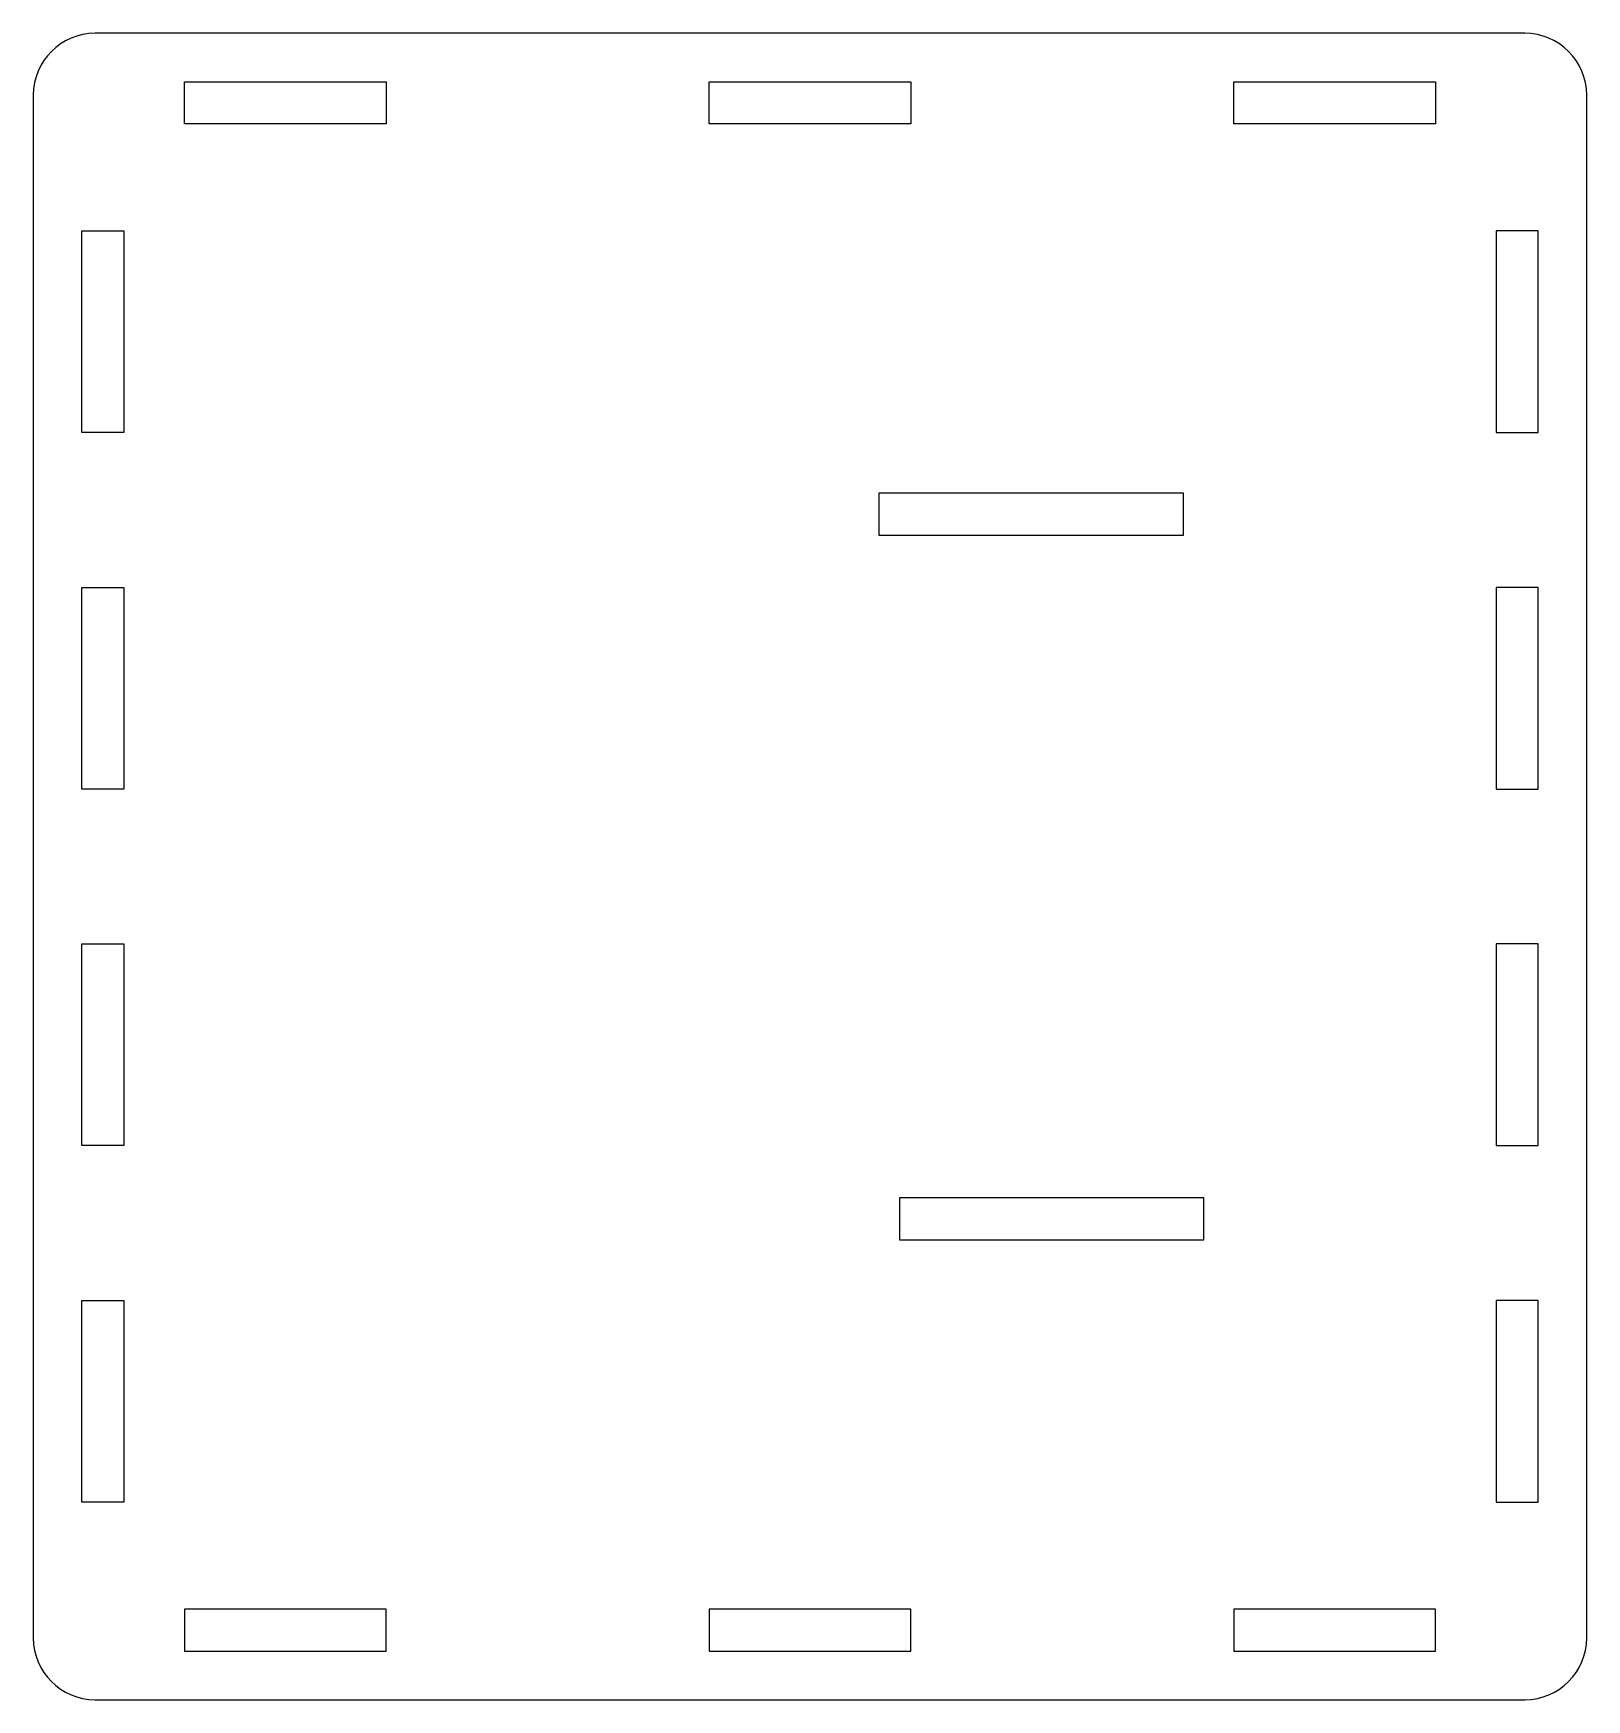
# Model space of a CAD drawing. Header units: millimetres. Extents: x -48.5 to 27, y -40.5 to 40.5.
import ezdxf

# ---------------------------------------------------------------- set-up
doc = ezdxf.new("R2010")
doc.units = ezdxf.units.MM

msp = doc.modelspace()

# ---------------------------------------------------------------- linework, layer by layer
at = {"color": 7, "linetype": 'Continuous', "lineweight": 25}
for p, q in [((24, 40.5), (-45.5, 40.5)), ((-41.15, 36.1), (-41.15, 38.15)), ((-41.15, 38.15), (-31.35, 38.15)), ((-31.35, 38.15), (-31.35, 36.1)), ((-15.65, 36.1), (-15.65, 38.15)), ((-15.65, 38.15), (-5.85, 38.15)), ((-5.85, 38.15), (-5.85, 36.1)), ((9.85, 36.1), (9.85, 38.15)), ((9.85, 38.15), (19.65, 38.15)), ((19.65, 38.15), (19.65, 36.1)), ((-48.5, 37.5), (-48.5, -37.5)), ((27, -37.5), (27, 37.5)), ((-31.35, 36.1), (-41.15, 36.1)), ((-5.85, 36.1), (-15.65, 36.1)), ((19.65, 36.1), (9.85, 36.1)), ((-46.15, 21.1), (-46.15, 30.9)), ((-46.15, 30.9), (-44.1, 30.9)), ((-44.1, 30.9), (-44.1, 21.1)), ((22.6, 30.9), (22.6, 21.1)), ((24.65, 30.9), (22.6, 30.9)), ((24.65, 21.1), (24.65, 30.9)), ((-44.1, 21.1), (-46.15, 21.1)), ((22.6, 21.1), (24.65, 21.1)), ((7.4, 18.15), (-7.4, 18.15)), ((-7.4, 18.15), (-7.4, 16.1)), ((7.4, 16.1), (7.4, 18.15)), ((-7.4, 16.1), (7.4, 16.1)), ((-46.15, 3.767), (-46.15, 13.567)), ((-46.15, 13.567), (-44.1, 13.567)), ((-44.1, 13.567), (-44.1, 3.767)), ((22.6, 13.567), (22.6, 3.767)), ((24.65, 13.567), (22.6, 13.567)), ((24.65, 3.767), (24.65, 13.567)), ((-44.1, 3.767), (-46.15, 3.767)), ((22.6, 3.767), (24.65, 3.767)), ((-46.15, -13.567), (-46.15, -3.767)), ((-46.15, -3.767), (-44.1, -3.767)), ((-44.1, -3.767), (-44.1, -13.567)), ((22.6, -3.767), (22.6, -13.567)), ((24.65, -3.767), (22.6, -3.767)), ((24.65, -13.567), (24.65, -3.767)), ((-44.1, -13.567), (-46.15, -13.567)), ((22.6, -13.567), (24.65, -13.567)), ((-6.4, -16.1), (-6.4, -18.15)), ((8.4, -16.1), (-6.4, -16.1)), ((8.4, -18.15), (8.4, -16.1)), ((-6.4, -18.15), (8.4, -18.15)), ((-46.15, -30.9), (-46.15, -21.1)), ((-46.15, -21.1), (-44.1, -21.1)), ((-44.1, -21.1), (-44.1, -30.9)), ((22.6, -21.1), (22.6, -30.9)), ((24.65, -21.1), (22.6, -21.1)), ((24.65, -30.9), (24.65, -21.1)), ((-44.1, -30.9), (-46.15, -30.9)), ((22.6, -30.9), (24.65, -30.9)), ((-31.35, -36.1), (-41.15, -36.1)), ((-41.15, -36.1), (-41.15, -38.15)), ((-31.35, -38.15), (-31.35, -36.1)), ((-5.85, -36.1), (-15.65, -36.1)), ((-15.65, -36.1), (-15.65, -38.15)), ((-5.85, -38.15), (-5.85, -36.1)), ((19.65, -36.1), (9.85, -36.1)), ((9.85, -36.1), (9.85, -38.15)), ((19.65, -38.15), (19.65, -36.1)), ((-41.15, -38.15), (-31.35, -38.15)), ((-15.65, -38.15), (-5.85, -38.15)), ((9.85, -38.15), (19.65, -38.15)), ((-45.5, -40.5), (24, -40.5))]:
    msp.add_line(p, q, dxfattribs=at)
for centre, start, end in [((-45.5, 37.5), 90, 180), ((24, 37.5), 0, 90), ((-45.5, -37.5), 180, 270), ((24, -37.5), 270, 0)]:
    msp.add_arc(centre, 3, start, end, dxfattribs=at)

doc.saveas('drawing.dxf')
